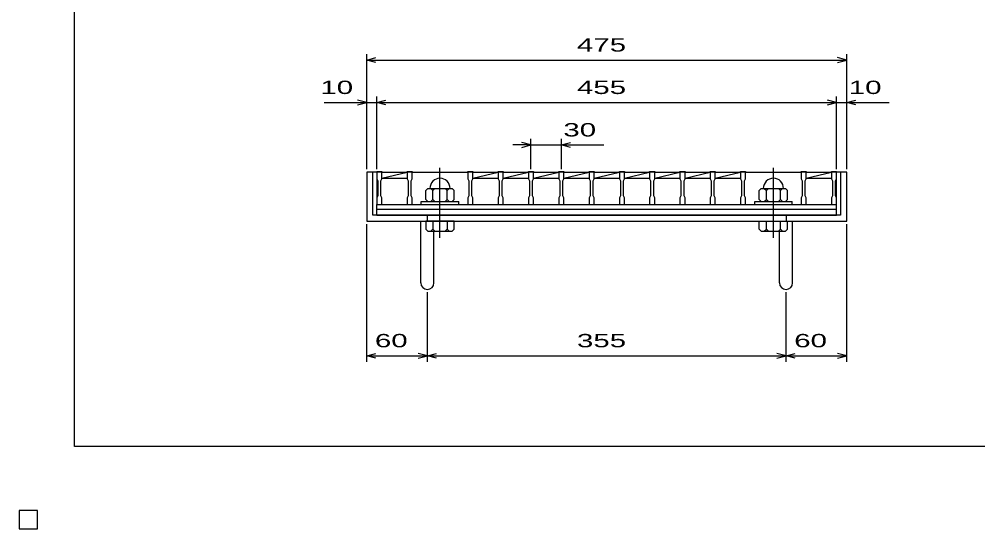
# Model space of a CAD drawing. Units: millimetres, scale not verified. Extents: x -1092 to 1039, y -770 to 632.
# Drawn here: x -1092 to -143, y -770 to -265 of the extents above; entities that cross this region are included whole.
import ezdxf
from ezdxf.enums import TextEntityAlignment as Align

# ---------------------------------------------------------------- set-up
doc = ezdxf.new("R2010")
doc.units = ezdxf.units.MM
doc.header["$LTSCALE"] = 6
doc.linetypes.add('CHAIN', pattern=[18.5, 12, -1.5, 3.5, -1.5])
for name, color, linetype, lineweight in [('0_2', 150, 'Continuous', 25), ('16', 3, 'Continuous', 25), ('19', 6, 'Continuous', 25), ('22', 4, 'Continuous', 25)]:
    doc.layers.add(name, color=color, linetype=linetype, lineweight=lineweight)
doc.styles.add('ベクトル', font='')
doc.styles.get('ベクトル').set_extended_font_data('ベクトル')

msp = doc.modelspace()

# ---------------------------------------------------------------- linework, layer by layer
at = {"layer": '0_2'}
for p, q in [((-1037.4, -687.9), (-1037.4, 632.1)), ((1038.6, -687.9), (-1037.4, -687.9))]:
    msp.add_line(p, q, dxfattribs=at)
at = {"layer": '16'}
for p, q in [((-738, -416.5), (-738, -415.8)), ((-738, -415.8), (-733, -415.8)), ((-738, -416.5), (-738, -423)), ((-733, -416.5), (-738, -416.5)), ((-738, -416.5), (-738, -448.5)), ((-733, -415.8), (-733, -416.5)), ((-733, -423), (-733, -416.5)), ((-733, -416.5), (-708, -416.5)), ((-733, -422.5), (-708, -416.5)), ((-708, -416.5), (-708, -415.8)), ((-708, -415.8), (-703, -415.8)), ((-708, -416.5), (-708, -423)), ((-703, -416.5), (-708, -416.5)), ((-703, -415.8), (-703, -416.5)), ((-703, -423), (-703, -416.5)), ((-703, -416.5), (-648, -416.5)), ((-648, -416.5), (-648, -415.8)), ((-648, -415.8), (-643, -415.8)), ((-648, -416.5), (-648, -423)), ((-643, -416.5), (-648, -416.5)), ((-643, -415.8), (-643, -416.5)), ((-643, -423), (-643, -416.5)), ((-643, -416.5), (-618, -416.5)), ((-643, -422.5), (-618, -416.5)), ((-618, -416.5), (-618, -415.8)), ((-618, -415.8), (-613, -415.8)), ((-618, -416.5), (-618, -423)), ((-613, -416.5), (-618, -416.5)), ((-613, -415.8), (-613, -416.5)), ((-613, -423), (-613, -416.5)), ((-613, -416.5), (-588, -416.5)), ((-613, -422.5), (-588, -416.5)), ((-588, -416.5), (-588, -415.8)), ((-588, -415.8), (-583, -415.8)), ((-588, -416.5), (-588, -423)), ((-583, -416.5), (-588, -416.5)), ((-583, -415.8), (-583, -416.5)), ((-583, -423), (-583, -416.5)), ((-583, -416.5), (-558, -416.5)), ((-583, -422.5), (-558, -416.5)), ((-558, -416.5), (-558, -415.8)), ((-558, -415.8), (-553, -415.8)), ((-558, -416.5), (-558, -423)), ((-553, -416.5), (-558, -416.5)), ((-553, -415.8), (-553, -416.5)), ((-553, -423), (-553, -416.5)), ((-553, -416.5), (-528, -416.5)), ((-553, -422.5), (-528, -416.5)), ((-528, -416.5), (-528, -415.8)), ((-528, -415.8), (-523, -415.8)), ((-528, -416.5), (-528, -423)), ((-523, -416.5), (-528, -416.5)), ((-523, -415.8), (-523, -416.5)), ((-523, -423), (-523, -416.5)), ((-523, -416.5), (-498, -416.5)), ((-523, -422.5), (-498, -416.5)), ((-498, -416.5), (-498, -415.8)), ((-498, -415.8), (-493, -415.8)), ((-498, -416.5), (-498, -423)), ((-493, -416.5), (-498, -416.5)), ((-493, -415.8), (-493, -416.5)), ((-493, -423), (-493, -416.5)), ((-493, -416.5), (-468, -416.5)), ((-493, -422.5), (-468, -416.5)), ((-468, -416.5), (-468, -415.8)), ((-468, -415.8), (-463, -415.8)), ((-468, -416.5), (-468, -423)), ((-463, -416.5), (-468, -416.5)), ((-463, -415.8), (-463, -416.5)), ((-463, -423), (-463, -416.5)), ((-463, -416.5), (-438, -416.5)), ((-463, -422.5), (-438, -416.5)), ((-438, -416.5), (-438, -415.8)), ((-438, -415.8), (-433, -415.8)), ((-438, -416.5), (-438, -423)), ((-433, -416.5), (-438, -416.5)), ((-433, -415.8), (-433, -416.5)), ((-433, -423), (-433, -416.5)), ((-433, -416.5), (-408, -416.5)), ((-433, -422.5), (-408, -416.5)), ((-408, -416.5), (-408, -415.8)), ((-408, -415.8), (-403, -415.8)), ((-408, -416.5), (-408, -423)), ((-403, -416.5), (-408, -416.5)), ((-403, -415.8), (-403, -416.5)), ((-403, -423), (-403, -416.5)), ((-403, -416.5), (-378, -416.5)), ((-403, -422.5), (-378, -416.5)), ((-378, -416.5), (-378, -415.8)), ((-378, -415.8), (-373, -415.8)), ((-378, -416.5), (-378, -423)), ((-373, -416.5), (-378, -416.5)), ((-373, -415.8), (-373, -416.5)), ((-373, -423), (-373, -416.5)), ((-373, -416.5), (-318, -416.5)), ((-318, -416.5), (-318, -415.8)), ((-318, -415.8), (-313, -415.8)), ((-318, -416.5), (-318, -423)), ((-313, -416.5), (-318, -416.5)), ((-313, -415.8), (-313, -416.5)), ((-313, -423), (-313, -416.5)), ((-313, -416.5), (-288, -416.5)), ((-313, -422.5), (-288, -416.5)), ((-288, -416.5), (-288, -415.8)), ((-288, -415.8), (-283, -415.8)), ((-288, -416.5), (-288, -423)), ((-283, -416.5), (-288, -416.5)), ((-283, -415.8), (-283, -416.5)), ((-283, -423), (-283, -416.5)), ((-283, -448.5), (-283, -416.5)), ((-738, -423), (-737, -425)), ((-737, -425), (-737, -440)), ((-734, -425), (-733, -423)), ((-734, -440), (-734, -425)), ((-733, -422.5), (-708, -422.5)), ((-708, -423), (-707, -425)), ((-707, -425), (-707, -440)), ((-704, -425), (-703, -423)), ((-704, -440), (-704, -425)), ((-648, -423), (-647, -425)), ((-647, -425), (-647, -440)), ((-644, -425), (-643, -423)), ((-644, -440), (-644, -425)), ((-643, -422.5), (-618, -422.5)), ((-618, -423), (-617, -425)), ((-617, -425), (-617, -440)), ((-614, -425), (-613, -423)), ((-614, -440), (-614, -425)), ((-613, -422.5), (-588, -422.5)), ((-588, -423), (-587, -425)), ((-587, -425), (-587, -440)), ((-584, -425), (-583, -423)), ((-584, -440), (-584, -425)), ((-583, -422.5), (-558, -422.5)), ((-558, -423), (-557, -425)), ((-557, -425), (-557, -440)), ((-554, -425), (-553, -423)), ((-554, -440), (-554, -425)), ((-553, -422.5), (-528, -422.5)), ((-528, -423), (-527, -425)), ((-527, -425), (-527, -440)), ((-524, -425), (-523, -423)), ((-524, -440), (-524, -425)), ((-523, -422.5), (-498, -422.5)), ((-498, -423), (-497, -425)), ((-497, -425), (-497, -440)), ((-494, -425), (-493, -423)), ((-494, -440), (-494, -425)), ((-493, -422.5), (-468, -422.5)), ((-468, -423), (-467, -425)), ((-467, -425), (-467, -440)), ((-464, -425), (-463, -423)), ((-464, -440), (-464, -425)), ((-463, -422.5), (-438, -422.5)), ((-438, -423), (-437, -425)), ((-437, -425), (-437, -440)), ((-434, -425), (-433, -423)), ((-434, -440), (-434, -425)), ((-433, -422.5), (-408, -422.5)), ((-408, -423), (-407, -425)), ((-407, -425), (-407, -440)), ((-404, -425), (-403, -423)), ((-404, -440), (-404, -425)), ((-403, -422.5), (-378, -422.5)), ((-378, -423), (-377, -425)), ((-377, -425), (-377, -440)), ((-374, -425), (-373, -423)), ((-374, -440), (-374, -425)), ((-318, -423), (-317, -425)), ((-317, -425), (-317, -440)), ((-314, -425), (-313, -423)), ((-314, -440), (-314, -425)), ((-313, -422.5), (-288, -422.5)), ((-288, -423), (-287, -425)), ((-287, -425), (-287, -440)), ((-284, -425), (-283, -423)), ((-284, -440), (-284, -425)), ((-687.5, -432.5), (-689.5, -434.5)), ((-689.5, -443.5), (-689.5, -434.5)), ((-687.5, -432.5), (-663.5, -432.5)), ((-684.5, -432.5), (-682.5, -434.5)), ((-682.5, -434.5), (-680.5, -432.5)), ((-682.5, -443.5), (-682.5, -434.5)), ((-670.5, -432.5), (-668.5, -434.5)), ((-668.5, -434.5), (-666.5, -432.5)), ((-668.5, -443.5), (-668.5, -434.5)), ((-663.5, -432.5), (-661.5, -434.5)), ((-661.5, -443.5), (-661.5, -434.5)), ((-357.5, -432.5), (-359.5, -434.5)), ((-359.5, -443.5), (-359.5, -434.5)), ((-357.5, -432.5), (-333.5, -432.5)), ((-354.5, -432.5), (-352.5, -434.5)), ((-352.5, -434.5), (-350.5, -432.5)), ((-352.5, -443.5), (-352.5, -434.5)), ((-340.5, -432.5), (-338.5, -434.5)), ((-338.5, -434.5), (-336.5, -432.5)), ((-338.5, -443.5), (-338.5, -434.5)), ((-333.5, -432.5), (-331.5, -434.5)), ((-331.5, -443.5), (-331.5, -434.5)), ((-737, -440), (-738, -442)), ((-738, -442), (-738, -448.5)), ((-733, -442), (-734, -440)), ((-733, -448.5), (-733, -442)), ((-707, -440), (-708, -442)), ((-708, -442), (-708, -448.5)), ((-703, -442), (-704, -440)), ((-703, -448.5), (-703, -442)), ((-694, -448.5), (-694, -445.5)), ((-694, -445.5), (-657, -445.5)), ((-689.5, -443.5), (-687.5, -445.5)), ((-684.5, -445.5), (-682.5, -443.5)), ((-680.5, -445.5), (-682.5, -443.5)), ((-670.5, -445.5), (-668.5, -443.5)), ((-666.5, -445.5), (-668.5, -443.5)), ((-663.5, -445.5), (-661.5, -443.5)), ((-657, -448.5), (-657, -445.5)), ((-647, -440), (-648, -442)), ((-648, -442), (-648, -448.5)), ((-643, -442), (-644, -440)), ((-643, -448.5), (-643, -442)), ((-617, -440), (-618, -442)), ((-618, -442), (-618, -448.5)), ((-613, -442), (-614, -440)), ((-613, -448.5), (-613, -442)), ((-587, -440), (-588, -442)), ((-588, -442), (-588, -448.5)), ((-583, -442), (-584, -440)), ((-583, -448.5), (-583, -442)), ((-557, -440), (-558, -442)), ((-558, -442), (-558, -448.5)), ((-553, -442), (-554, -440)), ((-553, -448.5), (-553, -442)), ((-527, -440), (-528, -442)), ((-528, -442), (-528, -448.5)), ((-523, -442), (-524, -440)), ((-523, -448.5), (-523, -442)), ((-497, -440), (-498, -442)), ((-498, -442), (-498, -448.5)), ((-493, -442), (-494, -440)), ((-493, -448.5), (-493, -442)), ((-467, -440), (-468, -442)), ((-468, -442), (-468, -448.5)), ((-463, -442), (-464, -440)), ((-463, -448.5), (-463, -442)), ((-437, -440), (-438, -442)), ((-438, -442), (-438, -448.5)), ((-433, -442), (-434, -440)), ((-433, -448.5), (-433, -442)), ((-407, -440), (-408, -442)), ((-408, -442), (-408, -448.5)), ((-403, -442), (-404, -440)), ((-403, -448.5), (-403, -442)), ((-377, -440), (-378, -442)), ((-378, -442), (-378, -448.5)), ((-373, -442), (-374, -440)), ((-373, -448.5), (-373, -442)), ((-364, -448.5), (-364, -445.5)), ((-364, -445.5), (-327, -445.5)), ((-359.5, -443.5), (-357.5, -445.5)), ((-354.5, -445.5), (-352.5, -443.5)), ((-350.5, -445.5), (-352.5, -443.5)), ((-340.5, -445.5), (-338.5, -443.5)), ((-336.5, -445.5), (-338.5, -443.5)), ((-333.5, -445.5), (-331.5, -443.5)), ((-327, -448.5), (-327, -445.5)), ((-317, -440), (-318, -442)), ((-318, -442), (-318, -448.5)), ((-313, -442), (-314, -440)), ((-313, -448.5), (-313, -442)), ((-287, -440), (-288, -442)), ((-288, -442), (-288, -448.5)), ((-283, -442), (-284, -440)), ((-283, -448.5), (-283, -442)), ((-738, -448.5), (-733, -448.5)), ((-738, -448.5), (-283, -448.5)), ((-738, -453), (-738, -448.5)), ((-738, -453), (-283, -453)), ((-738, -459), (-738, -453)), ((-733, -448.5), (-708, -448.5)), ((-708, -448.5), (-703, -448.5)), ((-703, -448.5), (-648, -448.5)), ((-694, -448.5), (-657, -448.5)), ((-648, -448.5), (-643, -448.5)), ((-643, -448.5), (-618, -448.5)), ((-618, -448.5), (-613, -448.5)), ((-613, -448.5), (-588, -448.5)), ((-588, -448.5), (-583, -448.5)), ((-583, -448.5), (-558, -448.5)), ((-558, -448.5), (-553, -448.5)), ((-553, -448.5), (-528, -448.5)), ((-528, -448.5), (-523, -448.5)), ((-523, -448.5), (-498, -448.5)), ((-498, -448.5), (-493, -448.5)), ((-493, -448.5), (-468, -448.5)), ((-468, -448.5), (-463, -448.5)), ((-463, -448.5), (-438, -448.5)), ((-438, -448.5), (-433, -448.5)), ((-433, -448.5), (-408, -448.5)), ((-408, -448.5), (-403, -448.5)), ((-403, -448.5), (-378, -448.5)), ((-378, -448.5), (-373, -448.5)), ((-373, -448.5), (-318, -448.5)), ((-364, -448.5), (-327, -448.5)), ((-318, -448.5), (-313, -448.5)), ((-313, -448.5), (-288, -448.5)), ((-288, -448.5), (-283, -448.5)), ((-283, -453), (-283, -448.5)), ((-283, -459), (-283, -453)), ((-738, -459), (-283, -459)), ((-1074, -751.5), (-1092, -751.5)), ((-1092, -751.5), (-1092, -769.5)), ((-1074, -751.5), (-1092, -751.5)), ((-1092, -751.5), (-1092, -769.5)), ((-1074, -751.5), (-1092, -751.5)), ((-1092, -751.5), (-1092, -769.5)), ((-1074, -751.5), (-1092, -751.5)), ((-1092, -751.5), (-1092, -769.5)), ((-1074, -751.5), (-1092, -751.5)), ((-1092, -751.5), (-1092, -769.5)), ((-1074, -769.5), (-1074, -751.5)), ((-1074, -769.5), (-1074, -751.5)), ((-1074, -769.5), (-1074, -751.5)), ((-1074, -769.5), (-1074, -751.5)), ((-1074, -769.5), (-1074, -751.5)), ((-1092, -769.5), (-1074, -769.5)), ((-1092, -769.5), (-1074, -769.5)), ((-1092, -769.5), (-1074, -769.5)), ((-1092, -769.5), (-1074, -769.5)), ((-1092, -769.5), (-1074, -769.5))]:
    msp.add_line(p, q, dxfattribs=at)
at = {"layer": '16', "linetype": 'CHAIN'}
for p, q in [((-675.5, -481.3), (-675.5, -412.3)), ((-345.5, -481.3), (-345.5, -412.3))]:
    msp.add_line(p, q, dxfattribs=at)
at = {"layer": '16'}
for centre in [(-675.5, -432.5), (-345.5, -432.5)]:
    msp.add_arc(centre, 10, 0, 180, dxfattribs=at)
at = {"layer": '19'}
for p, q in [((-738, -416.5), (-748, -416.5)), ((-748, -416.5), (-748, -465)), ((-742, -459), (-742, -416.5)), ((-273, -416.5), (-283, -416.5)), ((-279, -416.5), (-279, -459)), ((-273, -465), (-273, -416.5)), ((-279, -459), (-742, -459)), ((-688, -465), (-688, -459)), ((-333, -459), (-333, -465)), ((-748, -465), (-273, -465)), ((-694.5, -526.11), (-694.5, -465)), ((-689.5, -465), (-689.5, -473)), ((-661.5, -465), (-689.5, -465)), ((-689.5, -473), (-687.5, -475)), ((-682.5, -473), (-684.5, -475)), ((-682.5, -465), (-682.5, -473)), ((-680.5, -475), (-682.5, -473)), ((-668.5, -473), (-670.5, -475)), ((-668.5, -465), (-668.5, -473)), ((-666.5, -475), (-668.5, -473)), ((-663.5, -475), (-661.5, -473)), ((-661.5, -473), (-661.5, -465)), ((-359.5, -473), (-359.5, -465)), ((-359.5, -465), (-331.5, -465)), ((-357.5, -475), (-359.5, -473)), ((-354.5, -475), (-352.5, -473)), ((-352.5, -473), (-352.5, -465)), ((-350.5, -475), (-352.5, -473)), ((-340.5, -475), (-338.5, -473)), ((-338.5, -473), (-338.5, -465)), ((-336.5, -475), (-338.5, -473)), ((-333.5, -475), (-331.5, -473)), ((-331.5, -473), (-331.5, -465)), ((-326.5, -526.11), (-326.5, -465)), ((-687.5, -475), (-663.5, -475)), ((-681.5, -526.11), (-681.5, -475)), ((-357.5, -475), (-333.5, -475)), ((-339.5, -526.11), (-339.5, -475))]:
    msp.add_line(p, q, dxfattribs=at)
for centre in [(-688, -526.11), (-333, -526.11)]:
    msp.add_arc(centre, 6.5, 180, 0, dxfattribs=at)
at = {"layer": '22'}
for p, q in [((-748, -413.5), (-748, -299.5)), ((-748, -305.5), (-739, -303.1)), ((-273, -305.5), (-282, -303.1)), ((-273, -413.5), (-273, -299.5)), ((-739, -307.9), (-748, -305.5)), ((-748, -305.5), (-273, -305.5)), ((-282, -307.9), (-273, -305.5)), ((-748, -413.5), (-748, -341.5)), ((-738, -413.5), (-738, -341.5)), ((-283, -413.5), (-283, -341.5)), ((-273, -413.5), (-273, -341.5)), ((-790, -347.5), (-748, -347.5)), ((-748, -347.5), (-757, -345.1)), ((-757, -349.9), (-748, -347.5)), ((-748, -347.5), (-738, -347.5)), ((-738, -347.5), (-729, -345.1)), ((-729, -349.9), (-738, -347.5)), ((-738, -347.5), (-283, -347.5)), ((-283, -347.5), (-292, -345.1)), ((-292, -349.9), (-283, -347.5)), ((-283, -347.5), (-273, -347.5)), ((-273, -347.5), (-264, -345.1)), ((-264, -349.9), (-273, -347.5)), ((-273, -347.5), (-231, -347.5)), ((-585.5, -389.5), (-594.5, -387.1)), ((-585.5, -413.5), (-585.5, -383.5)), ((-555.5, -383.5), (-555.5, -413.5)), ((-555.5, -389.5), (-546.5, -387.1)), ((-585.5, -389.5), (-603.5, -389.5)), ((-594.5, -391.9), (-585.5, -389.5)), ((-585.5, -389.5), (-555.5, -389.5)), ((-546.5, -391.9), (-555.5, -389.5)), ((-555.5, -389.5), (-513.5, -389.5)), ((-748, -604.2), (-748, -468)), ((-273, -604.2), (-273, -468)), ((-688, -604.2), (-688, -535.2)), ((-333, -604.2), (-333, -535.2)), ((-748, -598.2), (-739, -595.8)), ((-688, -598.2), (-697, -595.8)), ((-688, -598.2), (-679, -595.8)), ((-333, -598.2), (-342, -595.8)), ((-333, -598.2), (-324, -595.8)), ((-273, -598.2), (-282, -595.8)), ((-739, -600.6), (-748, -598.2)), ((-748, -598.2), (-688, -598.2)), ((-697, -600.6), (-688, -598.2)), ((-679, -600.6), (-688, -598.2)), ((-688, -598.2), (-333, -598.2)), ((-342, -600.6), (-333, -598.2)), ((-324, -600.6), (-333, -598.2)), ((-333, -598.2), (-273, -598.2)), ((-282, -600.6), (-273, -598.2))]:
    msp.add_line(p, q, dxfattribs=at)
at = {"layer": '22', "color": 2}
for p, q in [((-1074, -751.5), (-1092, -751.5)), ((-1092, -751.5), (-1092, -769.5)), ((-1074, -751.5), (-1092, -751.5)), ((-1092, -751.5), (-1092, -769.5)), ((-1074, -751.5), (-1092, -751.5)), ((-1092, -751.5), (-1092, -769.5)), ((-1074, -769.5), (-1074, -751.5)), ((-1074, -769.5), (-1074, -751.5)), ((-1074, -769.5), (-1074, -751.5)), ((-1092, -769.5), (-1074, -769.5)), ((-1092, -769.5), (-1074, -769.5)), ((-1092, -769.5), (-1074, -769.5))]:
    msp.add_line(p, q, dxfattribs=at)

# ---------------------------------------------------------------- texts
at = {"layer": '22', "color": 2, "style": 'ベクトル', "width": 1.65}
for s, p in [(' 475 ', (-548, -290.5)), (' 10 ', (-802, -332.5)), (' 455 ', (-548, -332.5)), (' 10 ', (-279, -332.5)), (' 30 ', (-561.5, -374.5)), (' 60 ', (-748, -583.2)), (' 355 ', (-548, -583.2)), (' 60 ', (-333, -583.2))]:
    msp.add_text(s, height=13.2, dxfattribs=at).set_placement(p, align=Align.MIDDLE_LEFT)

doc.saveas('drawing.dxf')
